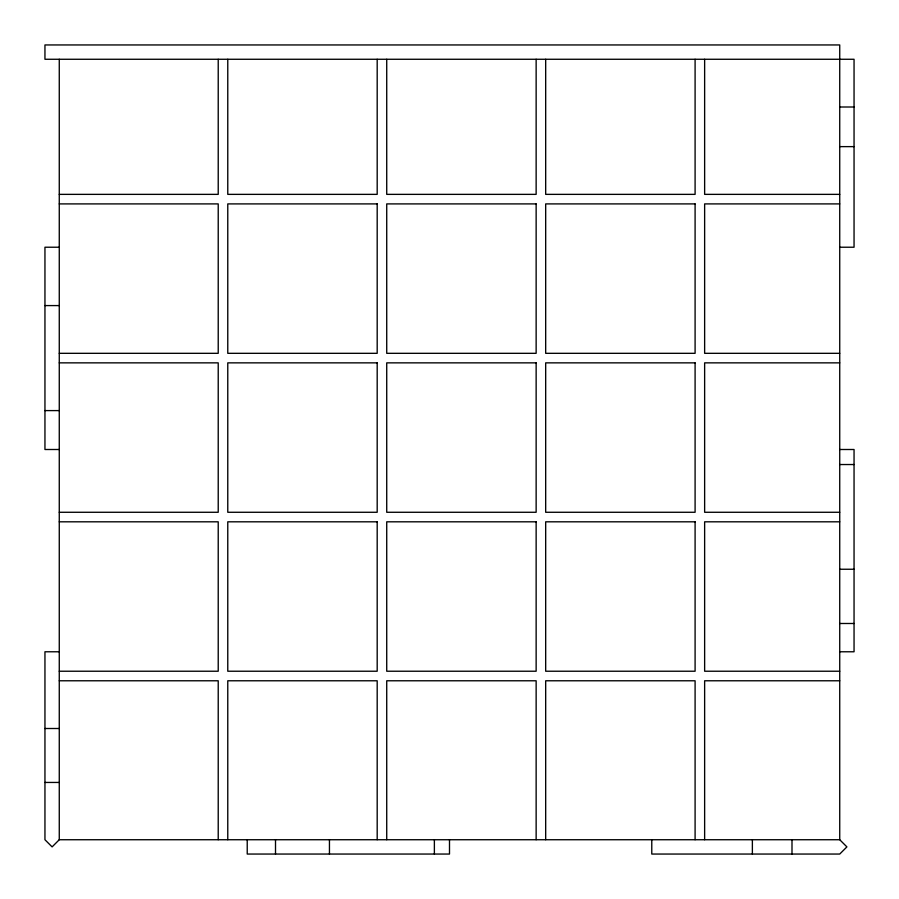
<?xml version="1.0" encoding="UTF-8"?>
<svg xmlns="http://www.w3.org/2000/svg" width="899" height="899" viewBox="0 0 899 899"><rect width="100%" height="100%" fill="white"/><g stroke="black" fill="none" stroke-linecap="round" stroke-linejoin="round"><path stroke-width="1.35" d="M651.775 839.733L651.775 854.05L839.733 854.05L846.892 846.892L839.733 839.733L59.267 839.733L52.108 846.892L44.95 839.733L44.95 651.775L59.267 651.775M839.733 107.003L854.05 107.003M839.733 146.627L854.05 146.627M59.267 194.364L218.221 194.364L218.221 59.267M839.733 194.364L704.636 194.364L704.636 59.267M59.267 203.904L218.221 203.904L218.221 353.318L59.267 353.318M839.733 203.904L704.636 203.904L704.636 353.318L839.733 353.318M59.267 247.225L44.95 247.225L44.95 449.5L59.267 449.5M839.733 247.225L854.05 247.225L854.05 59.267L44.95 59.267L44.95 44.95L839.733 44.95L839.733 839.733M44.95 305.581L59.267 305.581M59.267 362.859L218.221 362.859L218.221 512.273L59.267 512.273M839.733 362.859L704.636 362.859L704.636 512.273L839.733 512.273M44.95 410.596L59.267 410.596M839.733 449.5L854.05 449.5L854.05 651.775L839.733 651.775M839.733 464.536L854.05 464.536M59.267 521.813L218.221 521.813L218.221 671.227L59.267 671.227M839.733 521.813L704.636 521.813L704.636 671.227L839.733 671.227M839.733 569.247L854.05 569.247M839.733 623.49L854.05 623.49M59.267 680.779L218.221 680.779L218.221 839.733M839.733 680.779L704.636 680.779L704.636 839.733M44.95 728.505L59.267 728.505M44.95 782.445L59.267 782.445M791.997 839.733L791.997 854.05M752.373 839.733L752.373 854.05M695.096 59.267L695.096 194.364L545.682 194.364L545.682 59.267M695.096 839.733L695.096 680.779L545.682 680.779L545.682 839.733M536.141 59.267L536.141 194.364L386.727 194.364L386.727 59.267M536.141 839.733L536.141 680.779L386.727 680.779L386.727 839.733M449.5 839.733L449.5 854.05L247.225 854.05L247.225 839.733M434.374 839.733L434.374 854.05M377.187 59.267L377.187 194.364L227.773 194.364L227.773 59.267M377.187 839.733L377.187 680.779L227.773 680.779L227.773 839.733M329.45 839.733L329.45 854.05M275.51 839.733L275.51 854.05M59.267 59.267L59.267 839.733M377.187 203.904L227.773 203.904L227.773 353.318L377.187 353.318L377.187 203.904M536.141 203.904L386.727 203.904L386.727 353.318L536.141 353.318L536.141 203.904M695.096 203.904L545.682 203.904L545.682 353.318L695.096 353.318L695.096 203.904M377.187 362.859L227.773 362.859L227.773 512.273L377.187 512.273L377.187 362.859M536.141 362.859L386.727 362.859L386.727 512.273L536.141 512.273L536.141 362.859M695.096 362.859L545.682 362.859L545.682 512.273L695.096 512.273L695.096 362.859M377.187 521.813L227.773 521.813L227.773 671.227L377.187 671.227L377.187 521.813M536.141 521.813L386.727 521.813L386.727 671.227L536.141 671.227L536.141 521.813M695.096 521.813L545.682 521.813L545.682 671.227L695.096 671.227L695.096 521.813"/></g></svg>
